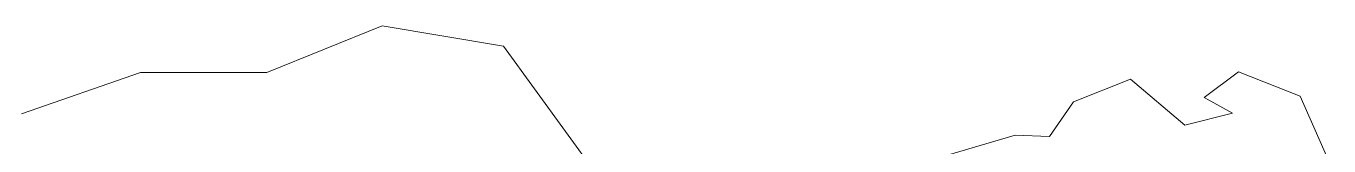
# Model space of a CAD drawing. Header units: millimetres. Extents: x -242231 to 419123, y -2399 to 525285.
# Drawn here: x -209969 to -206952, y 48426 to 48704 of the extents above; entities that cross this region are included whole.
import ezdxf

# ---------------------------------------------------------------- set-up
doc = ezdxf.new("R2010")
doc.units = ezdxf.units.MM

msp = doc.modelspace()

# ---------------------------------------------------------------- linework, layer by layer
at = {"color": 251, "linetype": 'Continuous', "lineweight": 15}
for p, q in [((-209144.599, 48704.216), (-209411.114, 48596.206)), ((-208863.267, 48657.369), (-209144.599, 48704.216)), ((-208642.374, 48352.829), (-208863.267, 48657.369)), ((-209703.852, 48596.54), (-209979.136, 48500.25)), ((-209411.114, 48596.206), (-209703.852, 48596.54)), ((-207411.783, 48580.507), (-207543.258, 48528.586)), ((-207285.449, 48473.742), (-207411.783, 48580.507)), ((-207161.331, 48597.579), (-207240.744, 48538.16)), ((-207018.821, 48541.626), (-207161.331, 48597.579)), ((-206952.047, 48390.297), (-207018.821, 48541.626)), ((-207543.258, 48528.586), (-207599.139, 48448.064)), ((-207240.744, 48538.16), (-207175.077, 48502.131)), ((-207175.077, 48502.131), (-207285.449, 48473.742)), ((-207678.482, 48450.634), (-207900.475, 48385.179)), ((-207599.139, 48448.064), (-207678.482, 48450.634))]:
    msp.add_line(p, q, dxfattribs=at)

doc.saveas('drawing.dxf')
